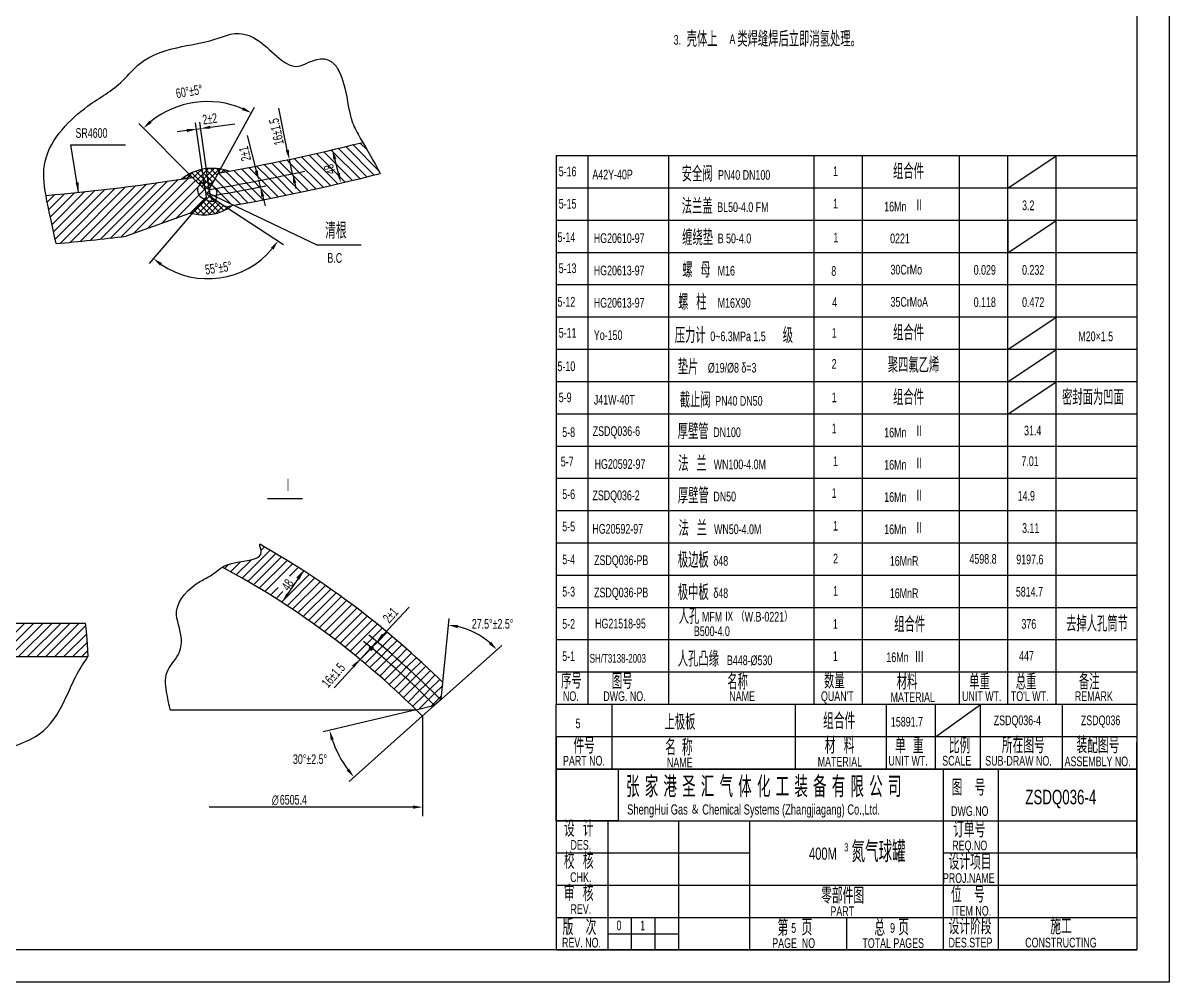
# Model space of a CAD drawing. Header units: millimetres. Extents: x 498745 to 743872, y 17439 to 118325.
# Drawn here: x 667032 to 683017, y 32741 to 46115 of the extents above; entities that cross this region are included whole.
import ezdxf

# ---------------------------------------------------------------- set-up
doc = ezdxf.new("R2010")
doc.units = ezdxf.units.MM
doc.header["$LTSCALE"] = 45
doc.styles.add('HGCAD', font='HGCAD.SHX', dxfattribs={"width": 0.75, "bigfont": 'HGCADHZ.SHX'})
picture_1 = doc.add_image_def('image1.jpg', size_in_pixel=(195, 162))

msp = doc.modelspace()

# ---------------------------------------------------------------- hatches: boundary and pattern name
at = {"ltscale": 2}
h = msp.add_hatch(dxfattribs=at)
h.set_pattern_fill('ANSI31', color=256, scale=28.125, angle=90, style=0)
h.set_pattern_definition([(135, (385129.65, 81635.3), (-63.142426, -63.142426), [])])
edge = h.paths.add_edge_path()
edge.add_spline(control_points=[(672013.34, 44014.53), (671938.35, 44161.23), (671854.23, 44304.71), (671771.57, 44448.55)], knot_values=[20301.74185828, 20301.74185828, 20301.74185828, 20301.74185828, 21395.85505037, 21395.85505037, 21395.85505037, 21395.85505037], degree=3, periodic=0)
edge.add_arc((664969.36, 71532.97), 27925.54, 282.0845, 284.098156, ccw=False)
edge.add_line((670815.68, 44226.26), (670748.14, 44210.81))
edge.add_line((670748.14, 44210.81), (670793.66, 44011.86))
edge.add_arc((664969.36, 71532.97), 28130.66, 281.949212, 282.024781)
edge.add_line((670829.95, 44019.57), (670793.79, 44011.29))
edge.add_line((670793.79, 44011.29), (670793.66, 44011.86))
edge.add_arc((664969.36, 71532.97), 28130.66, 280.967548, 281.949212, ccw=False)
edge.add_line((670321.3, 43916.12), (670343.46, 43827.55))
edge.add_arc((664939.32, 71544.98), 28239.34, 279.770551, 281.032699, ccw=False)
edge.add_spline(control_points=[(669731.62, 43715.24), (669731.2, 43706.56), (669730.75, 43697.86), (669729.95, 43689.46)], knot_values=[862.83530322, 862.83530322, 862.83530322, 862.83530322, 903.52480126, 903.52480126, 903.52480126, 903.52480126], degree=3, periodic=0)
edge.add_line((669730.24, 43689.32), (669976.02, 43572))
edge.add_arc((664969.36, 71532.97), 28405.68, 280.151742, 284.357898)
edge = h.paths.add_edge_path()
edge.add_line((670343.46, 43827.55), (670321.78, 43914.21))
edge.add_arc((664969.36, 71532.97), 28132.63, 279.709203, 280.967763, ccw=False)
edge.add_spline(control_points=[(669713.86, 43803.31), (669722.74, 43794.6), (669737.36, 43777.64), (669733, 43745.99), (669732.06, 43724.46), (669731.62, 43715.24)], knot_values=[697.76434126, 697.76434126, 697.76434126, 697.76434126, 761.83145306, 819.66009281, 862.83530322, 862.83530322, 862.83530322, 862.83530322], degree=3, periodic=0)
edge.add_arc((664939.32, 71544.98), 28239.34, 279.770551, 281.032699)
edge = h.paths.add_edge_path()
edge.add_line((670793.66, 44011.86), (670747.91, 44211.84))
edge.add_arc((664969.36, 71532.97), 27925.54, 279.869802, 281.94233, ccw=False)
edge.add_line((669756.07, 44020.73), (669667.61, 43860.71))
edge.add_spline(control_points=[(669667.61, 43860.71), (669670.31, 43858.46), (669675.93, 43852.56), (669684.24, 43829.21), (669702.2, 43814.74), (669713.86, 43803.31)], knot_values=[568.82701299, 568.82701299, 568.82701299, 568.82701299, 587.79848314, 613.66515112, 697.76434126, 697.76434126, 697.76434126, 697.76434126], degree=3, periodic=0)
edge.add_arc((664969.36, 71532.97), 28132.63, 279.709203, 280.967763)
edge.add_line((670321.78, 43914.21), (670321.3, 43916.12))
edge.add_arc((664969.36, 71532.97), 28130.66, 280.967548, 281.949212)
h.paths.add_polyline_path([(671440.4, 43969.54), (671359.08, 44227), (671165.98, 44166.01), (671247.31, 43908.55)], flags=24)
h = msp.add_hatch(dxfattribs=at)
h.set_pattern_fill('ANSI31', color=256, scale=28.125, style=0)
h.set_pattern_definition([(45, (385129.65, 81635.3), (-63.142426, 63.142426), [])])
edge = h.paths.add_edge_path()
edge.add_line((669405.53, 43475.84), (669586.38, 43686.63))
edge.add_line((669586.38, 43686.63), (669572.21, 43786.61))
edge.add_line((669572.21, 43786.61), (669397.86, 43960.81))
edge.add_arc((664969.36, 71532.97), 27925.54, 274.895973, 279.12464, ccw=False)
edge.add_spline(control_points=[(667352.72, 43709.32), (667385.63, 43522.92), (667440.78, 43306.39), (667493.3, 43038.03)], knot_values=[2943.10581156, 2943.10581156, 2943.10581156, 2943.10581156, 4036.05660079, 4036.05660079, 4036.05660079, 4036.05660079], degree=3, periodic=0)
edge.add_arc((664969.36, 71532.97), 28606.5, 275.061776, 277.028685)
edge.add_line((668469.83, 43141.45), (669405.53, 43475.84))
h = msp.add_hatch(dxfattribs=at)
h.set_pattern_fill('ANSI37', color=256, scale=18, angle=90, style=0)
h.set_pattern_definition([(135, (648012.934, -121383.43), (-40.411153, -40.411153), []), (225, (648012.934, -121383.43), (40.411153, -40.411153), [])])
edge = h.paths.add_edge_path()
edge.add_line((669631.27, 43794.96), (669617.9, 43889.53))
edge.add_spline(control_points=[(669617.9, 43889.53), (669608.84, 43893.94), (669589.47, 43901.14), (669567.82, 43898.72), (669556.76, 43895.91)], knot_values=[356.62447279, 356.62447279, 356.62447279, 356.62447279, 410.26629234, 469.58351875, 469.58351875, 469.58351875, 469.58351875], degree=3, periodic=0)
edge.add_line((669556.76, 43895.91), (669572.21, 43786.61))
edge.add_line((669572.21, 43786.61), (669586.38, 43686.63))
edge.add_line((669586.38, 43686.63), (669562.03, 43658.25))
edge.add_spline(control_points=[(669562.03, 43658.25), (669567.06, 43656.04), (669585.25, 43647.85), (669626.55, 43621.9), (669695.84, 43615.27), (669716.22, 43640.62), (669719.34, 43646.43)], knot_values=[982.36072608, 982.36072608, 982.36072608, 982.36072608, 1011.69329107, 1089.33480042, 1251.40121037, 1290.69750628, 1290.69750628, 1290.69750628, 1290.69750628], degree=3, periodic=0)
edge.add_line((669719.34, 43646.43), (669645.38, 43694.98))
edge.add_line((669645.38, 43694.98), (669631.27, 43794.96))
edge = h.paths.add_edge_path()
edge.add_spline(control_points=[(669556.76, 43895.91), (669552.56, 43894.84), (669538.86, 43890.59), (669517.92, 43880.65), (669504.2, 43867.59), (669498.2, 43860.56)], knot_values=[233.61739967, 233.61739967, 233.61739967, 233.61739967, 256.15534327, 307.91544804, 356.62447279, 356.62447279, 356.62447279, 356.62447279], degree=3, periodic=0)
edge.add_line((669498.2, 43860.56), (669572.21, 43786.61))
edge.add_line((669572.21, 43786.61), (669556.76, 43895.91))
edge = h.paths.add_edge_path(flags=17)
edge.add_spline(control_points=[(669667.61, 43860.71), (669662.09, 43865.31), (669644.59, 43874.36), (669628.1, 43884.57), (669617.9, 43889.53)], knot_values=[469.58351875, 469.58351875, 469.58351875, 469.58351875, 508.47342398, 568.82701299, 568.82701299, 568.82701299, 568.82701299], degree=3, periodic=0)
edge.add_line((669617.9, 43889.53), (669631.27, 43794.96))
edge.add_line((669631.27, 43794.96), (669667.61, 43860.71))
edge = h.paths.add_edge_path()
edge.add_spline(control_points=[(669719.34, 43646.43), (669716.22, 43640.62), (669695.84, 43615.27), (669626.55, 43621.9), (669585.25, 43647.85), (669567.06, 43656.04), (669562.03, 43658.25)], knot_values=[982.36072608, 982.36072608, 982.36072608, 982.36072608, 1021.65702199, 1183.72343195, 1261.36494129, 1290.69750628, 1290.69750628, 1290.69750628, 1290.69750628], degree=3, periodic=0)
edge.add_line((669562.03, 43658.25), (669405.53, 43475.84))
edge.add_line((669405.53, 43475.84), (669390.39, 43458.19))
edge.add_arc((669557.74, 44076.34), 640.4, 254.851257, 301.711516)
edge.add_line((669894.37, 43531.54), (669863.16, 43552.03))
edge.add_line((669863.16, 43552.03), (669719.34, 43646.43))
edge = h.paths.add_edge_path()
edge.add_arc((669671.21, 43406.08), 681.04, 80.188403, 96.793239)
edge.add_line((669590.65, 44082.33), (669617.9, 43889.53))
edge.add_spline(control_points=[(669617.9, 43889.53), (669628.1, 43884.57), (669644.59, 43874.36), (669662.09, 43865.31), (669667.61, 43860.71)], knot_values=[469.58351875, 469.58351875, 469.58351875, 469.58351875, 529.93710776, 568.82701299, 568.82701299, 568.82701299, 568.82701299], degree=3, periodic=0)
edge.add_line((669667.61, 43860.71), (669756.07, 44020.73))
edge.add_line((669756.07, 44020.73), (669787.26, 44077.15))
edge = h.paths.add_edge_path()
edge.add_arc((669671.21, 43406.08), 681.04, 101.814273, 118.015445)
edge.add_line((669351.32, 44007.31), (669397.86, 43960.81))
edge.add_line((669397.86, 43960.81), (669498.2, 43860.56))
edge.add_spline(control_points=[(669498.2, 43860.56), (669504.2, 43867.59), (669517.92, 43880.65), (669538.86, 43890.59), (669552.56, 43894.84), (669556.76, 43895.91)], knot_values=[233.61739967, 233.61739967, 233.61739967, 233.61739967, 282.32642442, 334.0865292, 356.62447279, 356.62447279, 356.62447279, 356.62447279], degree=3, periodic=0)
edge.add_line((669556.76, 43895.91), (669531.77, 44072.69))
h.paths.add_polyline_path([(669351.32, 44007.31, 0.04725961), (669244.11, 43936.55, 0.0013935), (669397.86, 43960.81)])
h.paths.add_polyline_path([(669902.55, 44046.62, 0.04386481), (669787.26, 44077.15), (669756.07, 44020.73, 0.00133165)])
edge = h.paths.add_edge_path()
edge.add_arc((669671.21, 43406.08), 681.04, 96.793239, 101.814273)
edge.add_line((669531.77, 44072.69), (669556.76, 43895.91))
edge.add_spline(control_points=[(669556.76, 43895.91), (669567.82, 43898.72), (669589.47, 43901.14), (669608.84, 43893.94), (669617.9, 43889.53)], knot_values=[356.62447279, 356.62447279, 356.62447279, 356.62447279, 415.9416992, 469.58351875, 469.58351875, 469.58351875, 469.58351875], degree=3, periodic=0)
edge.add_line((669617.9, 43889.53), (669590.65, 44082.33))
h = msp.add_hatch(dxfattribs=at)
h.set_pattern_fill('ANSI31', color=256, scale=28.125, style=0)
h.set_pattern_definition([(45, (381374.1, 82043.1), (-63.142426, 63.142426), [])])
edge = h.paths.add_edge_path()
edge.add_spline(control_points=[(667938.63, 37278.73), (667924.35, 37534.54), (667911.51, 37659.84), (667899.58, 37746.49)], knot_values=[19279.98751396, 19279.98751396, 19279.98751396, 19279.98751396, 19876.12159013, 19876.12159013, 19876.12159013, 19876.12159013], degree=3, periodic=0)
edge.add_line((667899.58, 37746.49), (666130.14, 37746.49))
edge.add_line((666130.14, 37746.49), (665857.87, 37387.64))
edge.add_line((665857.87, 37387.64), (665857.87, 37278.73))
edge.add_line((665857.87, 37278.73), (667938.63, 37278.73))
h = msp.add_hatch(dxfattribs=at)
h.set_pattern_fill('ANSI36', color=256, scale=0.5625, style=0)
h.set_pattern_definition([(315, (-132458.1326, 120473.497), (0.9471363878, -3.472833422), [4.46484375, -0.89296875, 0, -0.89296875])])
h.paths.add_polyline_path([(671911.51, 37385.02, -0.60909158), (671867.82, 37384.92), (671886.68, 37405.51, -0.00066973)])
h.paths.add_polyline_path([(671887.94, 37404.48, 0.00036358), (671874.44, 37415.58, -0.29206183), (671900.78, 37418.17)])
h.paths.add_polyline_path([(671867.82, 37384.92, -0.12029485), (671865.05, 37396.25, -0.23005721), (671874.44, 37415.58, -0.00032986), (671886.68, 37405.51)])
h.paths.add_polyline_path([(671914.22, 37396.25, -0.11916013), (671911.51, 37385.02, 0.00063602), (671887.94, 37404.48), (671900.78, 37418.17, -0.28227514)])

# ---------------------------------------------------------------- linework, layer by layer
at = {"color": 7, "ltscale": 2}
for p, q in [((683017.26, 59470.6), (683017.25, 32740.6)), ((683017.26, 59470.6), (683017.25, 32740.6)), ((683017.25, 32740.6), (645217.26, 32740.6))]:
    msp.add_line(p, q, dxfattribs=at)
at = {"color": 4, "ltscale": 2}
for p, q in [((682567.26, 59020.6), (682567.25, 33190.6)), ((669397.86, 43960.81), (669572.21, 43786.61)), ((669756.07, 44020.73), (669631.27, 43794.96)), ((669586.38, 43686.63), (669405.53, 43475.84)), ((669572.21, 43786.61), (669586.38, 43686.63)), ((669631.27, 43794.96), (669645.38, 43694.98)), ((669645.38, 43694.98), (669863.16, 43552.03)), ((669405.53, 43475.84), (668469.83, 43141.45)), ((670440.92, 39484.08), (670930.04, 39484.08)), ((666130.14, 37746.49), (667899.58, 37746.49)), ((665857.87, 37278.73), (667938.63, 37278.73)), ((672863.53, 36681.12), (672887.01, 36919.7)), ((672863.53, 36681.12), (672772.42, 36599.87)), ((669086.71, 36537.93), (672514.37, 36537.93)), ((672514.37, 36537.93), (672772.42, 36599.87)), ((682567.25, 33190.6), (646342.26, 33190.6))]:
    msp.add_line(p, q, dxfattribs=at)
at = {"ltscale": 2}
for p, q in [((669756.07, 44020.73), (670263.36, 44938.46)), ((670718.04, 44342.41), (670602.61, 44925.2)), ((669397.86, 43960.81), (668647.92, 44710.08)), ((669318.84, 44614.42), (669185.17, 44595.52)), ((669572.21, 43786.61), (669439.92, 44722.43)), ((669452.51, 44633.32), (669511.57, 44641.67)), ((669631.27, 43794.96), (669498.98, 44730.78)), ((669645.25, 44660.56), (669987.33, 44708.92)), ((670287.33, 44051.87), (670164.44, 44542.98)), ((667699.88, 44413.49), (668462.07, 44413.49)), ((667805.08, 43751.32), (667699.88, 44413.49)), ((670747.83, 44210.74), (670835.88, 44230.88)), ((670793.79, 44011.29), (670748.14, 44210.81)), ((671431.16, 44019.33), (671381.59, 44214.31)), ((680767.25, 43810.6), (681442.25, 44260.6)), ((670343.65, 43826.78), (670320.1, 43920.91)), ((670823.89, 43879.69), (670840.36, 43807.73)), ((669602.37, 43750.36), (671128.65, 43021.81)), ((670376.42, 43695.81), (670409.19, 43564.85)), ((669863.16, 43552.03), (670664.67, 43025.94)), ((669405.53, 43475.84), (668792.49, 42761.27)), ((680767.25, 43360.6), (680767.25, 42910.6)), ((680767.25, 42910.6), (681442.25, 43360.6)), ((671128.65, 43021.81), (671747.66, 43021.81)), ((680767.25, 41560.6), (681442.25, 42010.6)), ((680767.25, 41110.6), (681442.25, 41560.6)), ((680767.25, 40660.6), (681442.25, 41110.6)), ((670479.03, 38762.68), (670088.54, 38372.19)), ((670558.41, 38715.78), (670168.71, 38326.07)), ((670399.14, 38809.08), (670353.76, 38763.7)), ((669903.65, 38566.15), (669844.82, 38507.32)), ((670065.03, 38601.25), (669926.6, 38462.82)), ((670219.99, 38629.93), (670007.83, 38417.77)), ((670637.29, 38668.37), (670248.35, 38279.43)), ((670715.67, 38620.47), (670327.46, 38232.26)), ((670793.56, 38572.07), (670406.05, 38184.56)), ((671024.25, 38423.91), (670638.71, 38038.37)), ((671100.18, 38373.55), (670715.24, 37988.61)), ((670722.88, 38144.29), (670948.65, 38473.27)), ((670870.95, 38523.17), (670748.46, 38400.68)), ((670947.85, 38473.79), (670851.13, 38377.07)), ((671024.25, 38423.91), (670927.4, 38327.05)), ((671100.18, 38373.55), (671002.29, 38275.66)), ((670589.37, 38241.6), (670484.12, 38136.35)), ((671175.61, 38322.7), (670791.25, 37938.34)), ((671250.57, 38271.37), (670866.76, 37887.56)), ((671325.04, 38219.56), (670941.77, 37836.28)), ((671175.61, 38322.7), (671008.17, 38155.26)), ((670658.99, 38184.94), (670561.67, 38087.62)), ((671399.04, 38167.27), (671016.27, 37784.5)), ((671472.55, 38114.5), (671090.27, 37732.22)), ((671545.6, 38061.26), (671163.77, 37679.43)), ((671618.16, 38007.54), (671236.77, 37626.15)), ((671690.26, 37953.35), (671309.28, 37572.38)), ((671761.89, 37898.69), (671381.3, 37518.11)), ((672055.72, 37583.3), (672417.51, 37968.9)), ((671833.04, 37843.56), (671452.83, 37463.35)), ((671903.73, 37787.97), (671523.86, 37408.1)), ((671973.95, 37731.9), (671594.41, 37352.36)), ((672887.01, 36919.7), (672974.49, 37808.54)), ((672043.71, 37675.38), (671906.9, 37538.57)), ((672113, 37618.38), (671976.29, 37481.67)), ((671906.51, 37538.18), (671664.47, 37296.13)), ((671885.57, 37401.96), (671963.35, 37484.85)), ((671906.9, 37538.57), (671906.51, 37538.18)), ((671976.29, 37481.67), (671907.63, 37413.01)), ((672045.21, 37424.31), (671963.03, 37342.13)), ((672181.83, 37560.92), (672045.21, 37424.31)), ((672250.19, 37503), (672113.66, 37366.47)), ((672318.09, 37444.62), (672181.64, 37308.17)), ((672863.53, 36681.12), (673709.08, 37435.08)), ((671886.68, 37405.51), (671372.22, 36844.19)), ((671872.88, 37378.26), (671739.11, 37244.49)), ((671963.03, 37342.13), (671803.12, 37182.22)), ((672031.53, 37284.34), (671871.73, 37124.54)), ((672113.66, 37366.47), (672031.53, 37284.34)), ((672181.64, 37308.17), (672099.55, 37226.08)), ((672249.15, 37249.39), (672167.11, 37167.35)), ((672385.53, 37385.78), (672249.15, 37249.39)), ((672452.52, 37326.48), (672316.19, 37190.15)), ((672519.04, 37266.71), (672382.76, 37130.44)), ((671739.11, 37244.49), (671734.04, 37239.42)), ((672099.55, 37226.08), (671939.85, 37066.38)), ((672167.11, 37167.35), (672007.48, 37007.73)), ((672234.19, 37108.15), (672074.64, 36948.6)), ((672316.19, 37190.15), (672234.19, 37108.15)), ((672382.76, 37130.44), (672300.8, 37048.47)), ((672585.1, 37206.49), (672448.87, 37070.26)), ((672650.7, 37145.81), (672514.52, 37009.62)), ((672300.8, 37048.47), (672141.32, 36888.99)), ((672366.93, 36988.32), (672207.51, 36828.9)), ((672432.6, 36927.71), (672273.23, 36768.33)), ((672448.87, 37070.26), (672366.93, 36988.32)), ((672514.52, 37009.62), (672432.6, 36927.71)), ((672579.69, 36948.51), (672497.8, 36866.62)), ((672715.85, 37084.67), (672579.69, 36948.51)), ((672780.54, 37023.07), (672644.4, 36886.94)), ((672844.77, 36961.02), (672708.65, 36824.9)), ((672497.8, 36866.62), (672338.46, 36707.28)), ((672562.52, 36805.06), (672403.22, 36645.75)), ((672644.4, 36886.94), (672562.52, 36805.06)), ((672708.65, 36824.9), (672626.78, 36743.03)), ((672882.35, 36872.32), (672772.43, 36762.4)), ((672626.78, 36743.03), (672467.5, 36583.75)), ((672690.57, 36680.53), (672558.57, 36548.54)), ((672772.43, 36762.4), (672690.57, 36680.53)), ((672753.89, 36617.57), (672724.75, 36588.43)), ((672835.75, 36699.43), (672753.89, 36617.57)), ((672868.57, 36732.25), (672835.75, 36699.43)), ((672514.37, 36537.93), (671221.37, 36227.54)), ((672211.38, 36099.6), (672771.69, 36599.7)), ((672603.58, 36449.32), (672603.58, 35053.44)), ((672211.38, 36099.6), (671581.88, 35538.28)), ((672471.63, 35179.98), (669631.36, 35179.98)), ((672606.63, 35245.41), (672606.63, 35089.98))]:
    msp.add_line(p, q, dxfattribs=at)
at = {"color": 4, "linetype": 'Continuous'}
for p, q in [((674467.25, 44260.6), (674467.25, 36610.6)), ((682567.25, 44260.6), (674467.25, 44260.6)), ((682567.25, 44260.6), (674467.25, 44260.6)), ((682567.25, 44260.6), (674467.25, 44260.6)), ((682567.25, 44260.6), (674467.25, 44260.6)), ((682567.25, 44260.6), (674467.25, 44260.6)), ((682567.25, 44260.6), (674467.25, 44260.6)), ((674917.25, 36610.6), (674917.25, 44260.6)), ((676042.25, 36610.6), (676042.25, 44260.6)), ((678067.25, 36610.6), (678067.25, 44260.6)), ((678742.25, 36610.6), (678742.25, 44260.6)), ((680092.25, 36610.6), (680092.25, 44260.6)), ((680767.25, 36610.6), (680767.25, 44260.6)), ((681442.25, 36610.6), (681442.25, 44260.6)), ((682564.02, 36610.6), (674464.02, 36610.6)), ((682564.02, 36610.6), (674464.02, 36610.6)), ((682564.02, 36610.6), (674467.25, 36610.6)), ((682567.25, 36610.6), (674467.25, 36610.6)), ((682567.25, 36610.6), (674467.25, 36610.6)), ((682567.25, 36610.6), (674467.25, 36610.6)), ((682567.25, 36610.6), (674467.25, 36610.6)), ((682567.25, 36610.6), (674467.25, 36610.6)), ((674467.25, 35710.6), (674467.25, 36610.6)), ((682570.49, 36610.6), (674470.49, 36610.6)), ((682570.49, 36610.6), (674470.49, 36610.6)), ((682570.49, 36610.6), (674470.49, 36610.6)), ((682570.49, 36610.6), (674470.49, 36610.6)), ((682570.49, 36610.6), (674473.73, 36610.6)), ((675250.71, 35710.6), (675250.71, 36610.6)), ((677807.21, 35710.6), (677807.21, 36610.6)), ((679077.33, 35710.6), (679077.33, 36610.6)), ((679077.33, 35710.6), (679077.33, 36610.6)), ((679759.83, 35710.6), (679759.83, 36610.6)), ((680388.46, 35710.6), (680388.46, 36610.6)), ((681532.92, 35710.6), (681532.92, 36610.6)), ((674467.25, 36160.6), (674467.25, 35710.6)), ((682567.25, 34465.78), (682567.25, 36085.78)), ((674467.25, 35710.6), (674467.25, 33190.6)), ((682567.25, 35710.6), (674467.25, 35710.6)), ((674467.25, 35710.6), (682567.25, 35710.6)), ((682567.25, 35710.6), (674467.25, 35710.6)), ((682567.25, 35710.6), (674467.25, 35710.6)), ((682567.25, 35710.6), (674467.25, 35710.6)), ((682567.25, 35710.6), (674467.25, 35710.6)), ((682567.25, 35710.6), (674467.25, 35710.6)), ((682567.25, 35710.6), (674467.25, 35710.6)), ((682567.25, 35710.6), (674467.25, 35710.6)), ((682567.25, 35710.6), (674467.25, 35710.6)), ((682567.25, 35710.6), (674467.25, 35710.6)), ((682567.25, 35710.6), (674467.25, 35710.6)), ((682567.25, 35710.6), (674467.25, 35710.6)), ((682567.25, 35710.6), (674467.25, 35710.6)), ((682567.25, 35710.6), (674467.25, 35710.6)), ((682567.25, 35710.6), (674467.25, 35710.6)), ((682567.25, 35710.6), (674467.25, 35710.6)), ((682567.25, 35710.6), (674467.25, 35710.6)), ((682567.25, 35710.6), (674467.25, 35710.6)), ((682567.25, 35710.6), (674467.25, 35710.6)), ((682567.25, 35710.6), (674467.25, 35710.6)), ((682567.25, 35710.6), (674467.25, 35710.6)), ((682567.25, 35710.6), (674467.25, 35710.6)), ((682567.25, 35710.6), (674467.25, 35710.6)), ((682567.25, 35710.6), (674467.25, 35710.6)), ((682567.25, 35710.6), (674467.25, 35710.6)), ((682567.25, 35710.6), (674467.25, 35710.6)), ((682567.25, 35710.6), (674467.25, 35710.6)), ((682570.49, 35710.6), (674467.26, 35710.6)), ((682570.49, 35710.6), (674467.26, 35710.6)), ((682567.25, 35710.6), (674467.26, 35710.6)), ((682570.49, 35710.6), (674467.26, 35710.6)), ((682570.49, 35710.6), (674467.26, 35710.6)), ((682567.25, 35710.6), (674470.49, 35710.6)), ((682567.25, 35710.6), (674470.49, 35710.6)), ((682567.25, 35710.6), (674470.49, 35710.6)), ((682567.25, 35710.6), (674470.49, 35710.6)), ((682567.25, 35710.6), (674470.49, 35710.6)), ((682567.25, 35710.6), (674470.49, 35710.6)), ((682567.25, 35710.6), (674470.49, 35710.6)), ((682567.25, 35710.6), (674470.49, 35710.6)), ((682567.25, 35710.6), (674470.49, 35710.6)), ((682567.25, 35710.6), (674470.49, 35710.6)), ((682567.25, 35710.6), (674470.49, 35710.6)), ((682567.25, 35710.6), (674470.49, 35710.6)), ((682567.25, 35710.6), (674470.49, 35710.6)), ((679867.25, 35710.6), (679867.25, 33190.6)), ((680632.25, 35710.6), (680632.25, 33190.6)), ((682567.25, 35710.6), (682567.25, 33190.6)), ((674467.25, 34990.6), (682567.25, 34990.6)), ((675187.25, 34990.6), (675187.25, 33190.6)), ((676177.25, 34990.6), (676177.25, 33190.6)), ((677167.25, 34990.6), (677167.25, 33190.6)), ((674467.25, 34540.6), (677167.25, 34540.6)), ((679867.25, 34540.6), (682567.25, 34540.6)), ((674467.25, 34090.6), (679867.25, 34090.6)), ((679867.25, 34090.6), (682567.25, 34090.6)), ((674467.25, 33640.6), (679867.25, 33640.6)), ((675517.25, 33640.6), (675517.25, 33190.6)), ((675847.25, 33640.6), (675847.25, 33190.6)), ((678517.25, 33640.6), (678517.25, 33190.6)), ((679867.25, 33640.6), (682567.25, 33640.6)), ((675187.25, 33415.51), (676177.25, 33415.51)), ((674467.25, 33190.6), (679867.25, 33190.6)), ((679867.25, 33190.6), (682567.25, 33190.6))]:
    msp.add_line(p, q, dxfattribs=at)
at = {"color": 7, "linetype": 'Continuous'}
for p, q in [((682567.25, 43810.6), (674467.25, 43810.6)), ((682567.25, 43810.6), (674467.25, 43810.6)), ((682567.25, 43810.6), (674467.25, 43810.6)), ((682567.25, 43810.6), (674467.25, 43810.6)), ((682567.25, 43810.6), (674467.25, 43810.6)), ((682567.25, 43810.6), (674467.25, 43810.6)), ((682567.25, 43360.6), (674467.25, 43360.6)), ((682567.25, 43360.6), (674467.25, 43360.6)), ((682567.25, 43360.6), (674467.25, 43360.6)), ((682567.25, 43360.6), (674467.25, 43360.6)), ((682567.25, 43360.6), (674467.25, 43360.6)), ((682567.25, 43360.6), (674467.25, 43360.6)), ((682567.25, 42910.6), (674467.25, 42910.6)), ((682567.25, 42910.6), (674467.25, 42910.6)), ((682567.25, 42910.6), (674467.25, 42910.6)), ((682567.25, 42910.6), (674467.25, 42910.6)), ((682567.25, 42910.6), (674467.25, 42910.6)), ((682567.25, 42910.6), (674467.25, 42910.6)), ((682567.25, 42460.6), (674467.25, 42460.6)), ((682567.25, 42460.6), (674467.25, 42460.6)), ((682567.25, 42460.6), (674467.25, 42460.6)), ((682567.25, 42460.6), (674467.25, 42460.6)), ((682567.25, 42460.6), (674467.25, 42460.6)), ((682567.25, 42460.6), (674467.25, 42460.6)), ((682567.25, 36160.6), (674467.25, 36160.6))]:
    msp.add_line(p, q, dxfattribs=at)
at = {"linetype": 'Continuous'}
for p, q in [((682567.25, 42010.6), (674467.25, 42010.6)), ((682567.25, 41560.6), (674467.25, 41560.6)), ((682567.25, 41560.6), (674467.25, 41560.6)), ((682567.25, 41560.6), (674467.25, 41560.6)), ((682567.25, 41560.6), (674467.25, 41560.6)), ((682567.25, 41560.6), (674467.25, 41560.6)), ((682567.25, 41560.6), (674467.25, 41560.6)), ((682567.25, 41110.6), (674467.25, 41110.6)), ((682567.25, 40660.6), (674467.25, 40660.6)), ((682567.25, 40660.6), (674467.25, 40660.6)), ((682567.25, 40660.6), (674467.25, 40660.6)), ((682567.25, 40660.6), (674467.25, 40660.6)), ((682567.25, 40660.6), (674467.25, 40660.6)), ((682567.25, 40660.6), (674467.25, 40660.6)), ((682567.25, 40660.6), (674467.25, 40660.6)), ((682567.25, 40660.6), (674467.25, 40660.6)), ((682567.25, 40660.6), (674467.25, 40660.6)), ((682567.25, 40660.6), (674467.25, 40660.6)), ((682567.25, 40660.6), (674467.25, 40660.6)), ((682567.25, 40660.6), (674467.25, 40660.6)), ((682567.25, 40210.6), (674467.25, 40210.6)), ((682567.25, 40210.6), (674467.25, 40210.6)), ((682567.25, 40210.6), (674467.25, 40210.6)), ((682567.25, 40210.6), (674467.25, 40210.6)), ((682567.25, 40210.6), (674467.25, 40210.6)), ((682567.25, 40210.6), (674467.25, 40210.6)), ((682567.25, 39760.6), (674467.25, 39760.6)), ((682567.25, 39760.6), (674467.25, 39760.6)), ((682567.25, 39760.6), (674467.25, 39760.6)), ((682567.25, 39760.6), (674467.25, 39760.6)), ((682567.25, 39760.6), (674467.25, 39760.6)), ((682567.25, 39760.6), (674467.25, 39760.6)), ((682567.25, 39310.6), (674467.25, 39310.6)), ((682567.25, 39310.6), (674467.25, 39310.6)), ((682567.25, 39310.6), (674467.25, 39310.6)), ((682567.25, 39310.6), (674467.25, 39310.6)), ((682567.25, 39310.6), (674467.25, 39310.6)), ((682567.25, 39310.6), (674467.25, 39310.6)), ((682567.25, 38860.6), (674467.25, 38860.6)), ((682567.25, 38860.6), (674467.25, 38860.6)), ((682567.25, 38860.6), (674467.25, 38860.6)), ((682567.25, 38860.6), (674467.25, 38860.6)), ((682567.25, 38860.6), (674467.25, 38860.6)), ((682567.25, 38860.6), (674467.25, 38860.6)), ((682567.25, 38410.6), (674467.25, 38410.6)), ((682567.25, 38410.6), (674467.25, 38410.6)), ((682567.25, 38410.6), (674467.25, 38410.6)), ((682567.25, 38410.6), (674467.25, 38410.6)), ((682567.25, 38410.6), (674467.25, 38410.6)), ((682567.25, 38410.6), (674467.25, 38410.6)), ((682567.25, 37960.6), (674467.25, 37960.6)), ((682567.25, 37960.6), (674467.25, 37960.6)), ((682567.25, 37960.6), (674467.25, 37960.6)), ((682567.25, 37510.6), (674467.25, 37510.6)), ((682567.25, 37510.6), (674467.25, 37510.6)), ((682567.25, 37510.6), (674467.25, 37510.6)), ((682567.25, 37060.6), (674467.25, 37060.6))]:
    msp.add_line(p, q, dxfattribs=at)
at = {"color": 4}
msp.add_line((682567.25, 36610.6), (674467.25, 36610.6), dxfattribs=at)
msp.add_line((679759.83, 36160.6), (680388.46, 36610.6))
at = {"ltscale": 2}
msp.add_circle((671889.64, 37396.25), 24.59, dxfattribs=at)
for centre, radius, start, end in [((669607.29, 43751.57), 1266.15, 67.179383, 128.913835), ((664969.36, 71532.97), 28130.66, 279.540321, 282.301109), ((664939.32, 71544.98), 28239.34, 279.591468, 281.192493), ((669612.21, 43716.75), 1168.92, 235.994079, 320.099139), ((664250.26, 28129.74), 12130.55, 44.795096, 51.170761), ((672863.53, 36681.12), 1042.87, 49.145099, 76.957143), ((664250.26, 28129.74), 12014.78, 44.826427, 51.180727), ((664250.26, 28129.74), 11789.54, 44.884046, 45.472391), ((672772.42, 36599.87), 1505.11, 198.639323, 216.582137)]:
    msp.add_arc(centre, radius, start, end, dxfattribs=at)
at = {"color": 4, "ltscale": 2}
for centre, radius, start, end in [((664969.36, 71532.97), 27925.54, 279.869802, 284.098156), ((664969.36, 71532.97), 27925.54, 274.895973, 279.12464), ((669671.21, 43406.08), 681.04, 70.141769, 128.838497), ((664969.36, 71532.97), 28405.68, 279.920557, 284.357898), ((669557.74, 44076.34), 640.4, 253.084354, 307.241554), ((664969.36, 71532.97), 28606.5, 275.061776, 277.028685), ((664250.26, 28129.74), 12323.03, 45.503696, 60.417591), ((664250.26, 28129.74), 11789.54, 45.478696, 61.855151)]:
    msp.add_arc(centre, radius, start, end, dxfattribs=at)
at = {"ltscale": 2}
for points, knots in [([(667493.3, 43038.03), (667389.74, 43567.18), (667152.05, 44251.68), (667928.8, 45002.74), (668330.31, 45181.49), (668832.47, 45784.73), (669614.1, 45789.06), (670020.92, 46029.19), (670357.34, 45856.57), (670762.75, 45451.52), (671034.59, 45575.19), (671346.72, 45697.71), (671553.4, 45181.31), (671577.18, 44793.72), (671789.12, 44414.15), (671927.92, 44181.65), (672013.34, 44014.53)], [2943.10581156, 2943.10581156, 2943.10581156, 2943.10581156, 5098.19771315, 7445.56861132, 9308.37434818, 10150.13206246, 12899.44892026, 14348.27886948, 14724.8595485, 15154.14776702, 16012.42631176, 17613.90331107, 18520.22223346, 19617.29233139, 20149.52241211, 21395.85505037, 21395.85505037, 21395.85505037, 21395.85505037]), ([(669086.71, 36537.93), (669068.97, 36606.37), (669033.41, 36778.04), (668990.6, 37071.86), (669213.51, 37274.24), (669272.24, 37583.29), (669073.06, 37964.49), (669400.62, 38286.8), (669690.25, 38420.44), (669897.74, 38641.48), (670443.15, 38593.99), (670334.5, 38813.48), (670333.82, 38844.99), (670333.83, 38846.42)], [1311.50007517, 1311.50007517, 1311.50007517, 1311.50007517, 1692.22600471, 2246.40022909, 2762.64478299, 3166.33737673, 3849.68007715, 4808.23589458, 5127.58772688, 5556.02024302, 6497.64333747, 6660.86042864, 6668.65025882, 6668.65025882, 6668.65025882, 6668.65025882])]:
    msp.add_open_spline(points, degree=3, knots=knots, dxfattribs=at)
for points in [[(669479.23, 43735.96), (669472.72, 43814.03), (669492.25, 43853.07), (669518.3, 43879.09), (669544.35, 43892.1), (669589.93, 43898.61), (669648.53, 43872.58), (669674.58, 43853.07), (669681.09, 43840.06), (669733.18, 43775), (669733.18, 43742.47), (669707.14, 43631.87), (669615.97, 43631.87), (669576.9, 43651.39), (669505.28, 43690.42), (669485.74, 43722.95), (669485.74, 43742.47)], [(663566.27, 37278.73), (663633.26, 36775.95), (663899.4, 36407.79), (664001.76, 36285.06), (664472.61, 36039.62), (664861.59, 35855.54), (665741.89, 35548.73), (666622.19, 35916.9), (667318.24, 36244.16), (667645.8, 36735.05), (667768.63, 37000.95), (667938.63, 37278.73)]]:
    msp.add_spline(points, degree=3, dxfattribs=at)
msp.add_open_spline([(667899.58, 37746.49), (667911.51, 37659.84), (667924.35, 37534.54), (667938.63, 37278.73)], degree=3, dxfattribs=at)
for points in [[(670108.18, 44938.85), (670088.54, 44898.36), (670219.82, 44859.69)], [(668827, 44720.02), (668796.91, 44753.48), (668711.58, 44646.47)], [(669315.69, 44636.7), (669321.99, 44592.14), (669452.51, 44633.32)], [(669642.1, 44682.84), (669648.4, 44638.28), (669511.57, 44641.67)], [(670739.97, 44347.43), (670696.1, 44337.39), (670748.14, 44210.81)], [(671403.4, 44219.85), (671359.79, 44208.77), (671348.33, 44345.15)], [(670309.16, 44057.33), (670265.5, 44046.41), (670320.1, 43920.91)], [(670845.83, 43884.71), (670801.96, 43874.67), (670793.79, 44011.29)], [(671452.96, 44024.87), (671409.35, 44013.79), (671464.42, 43888.49)], [(667810.32, 43891.32), (667765.72, 43885.31), (667806.04, 43754.52)], [(670398.25, 43701.28), (670354.6, 43690.35), (670343.65, 43826.78)], [(670490.89, 42980.34), (670527.02, 42953.52), (670589.43, 43075.32)], [(668944.82, 42729.84), (668972.1, 42765.63), (668851.09, 42829.57)], [(670886.6, 38348.87), (670849.49, 38374.33), (670944.43, 38472.91)], [(670741.43, 38131.55), (670704.33, 38157.02), (670646.49, 38032.97)], [(672072.13, 37567.91), (672039.31, 37598.7), (671963.35, 37484.85)], [(673102.54, 37719.29), (673095.24, 37674.88), (672965.68, 37718.98)], [(673529.94, 37453.88), (673561.51, 37485.94), (673641.9, 37375.18)], [(671654.82, 37124.73), (671622.01, 37155.52), (671730.79, 37238.58)], [(671367.88, 36125.05), (671324.63, 36112.6), (671308.89, 36248.55)], [(671546.36, 35688.66), (671581.26, 35717.07), (671649.05, 35598.18)], [(672471.63, 35157.48), (672471.63, 35202.48), (672606.63, 35179.98)]]:
    msp.add_solid(points, dxfattribs=at)

# ---------------------------------------------------------------- texts
at = {"color": 7, "linetype": 'Continuous', "style": 'HGCAD'}
for s, height, width, p in [('3.', 135, 0.7, (676107.36, 45810.42)), ('壳体上     类焊缝焊后立即消氢处理。', 216, 0.7, (676289.29, 45782.53)), ('安全阀', 216, 0.7, (676220.5, 43901.06)), ('组合件', 216, 0.7, (679168.07, 43936.37)), ('5-16', 135, 0.7, (674504.74, 43975.93)), ('A42Y-40P', 135, 0.7, (674973.89, 43933.86)), ('PN40 DN100', 135, 0.7, (676726.57, 43926.9)), ('1', 135, 0.7, (678331.77, 43978.22)), ('5-15', 135, 0.7, (674504.74, 43525.93)), ('法兰盖', 216, 0.7, (676220.5, 43451.06)), ('1', 135, 0.7, (678331.77, 43528.22)), ('Ⅱ', 172.8, 0.7, (679466.59, 43486.37)), ('BL50-4.0 FM', 135, 0.7, (676715.83, 43478.87)), ('16Mn', 135, 0.7, (679044.28, 43486.17)), ('3.2', 135, 0.7, (680967.08, 43503.45)), ('5-14', 135, 0.7, (674487.7, 43059.06)), ('HG20610-97', 135, 0.7, (674993.69, 43045.57)), ('缠绕垫', 216, 0.7, (676226.48, 43014.31)), ('B 50-4.0  ', 135, 0.7, (676721.81, 43042.12)), ('1', 135, 0.7, (678336.07, 43055.88)), ('0221', 135, 0.7, (679126.56, 43042.69)), ('B.C', 135, 0.7, (671278.12, 42770.36)), ('5-13', 135, 0.7, (674504.74, 42625.93)), ('HG20613-97', 135, 0.7, (674993.69, 42595.57)), ('螺  母', 216, 0.7, (676226.48, 42564.31)), ('M16', 135, 0.7, (676721.81, 42592.12)), ('8', 135, 0.7, (678306.06, 42588.47)), ('30CrMo', 135, 0.7, (679132.35, 42607.22)), ('0.029', 135, 0.7, (680292.08, 42603.45)), ('0.232', 135, 0.7, (680967.08, 42603.45)), ('5-12', 135, 0.7, (674487.7, 42159.06)), ('HG20613-97', 135, 0.7, (674993.69, 42145.57)), ('螺  柱', 216, 0.7, (676169.33, 42114.31)), ('M16X90', 135, 0.7, (676721.81, 42142.12)), ('4', 135, 0.7, (678319.05, 42151.72)), ('35CrMoA', 135, 0.7, (679132.35, 42157.22)), ('0.118', 135, 0.7, (680292.08, 42153.45)), ('0.472', 135, 0.7, (680967.08, 42153.45)), ('压力计', 216, 0.7, (676123.17, 41649.1)), ('级', 216, 0.7, (677628.75, 41649.1)), ('组合件', 216, 0.7, (679168.07, 41686.37)), ('5-11', 135, 0.7, (674504.74, 41725.93)), ('Yo-150', 135, 0.7, (674994.67, 41693.6)), ('0~6.3MPa 1.5', 135, 0.7, (676618.5, 41676.9)), ('1', 135, 0.7, (678312.22, 41726.25)), ('M20×1.5', 135, 0.7, (681751.87, 41676.9)), ('垫片', 216, 0.7, (676164.49, 41211.16)), ('2', 135, 0.7, (678311.24, 41292.27)), ('聚四氟乙烯', 216, 0.7, (679094, 41236.37)), ('5-10', 135, 0.7, (674487.7, 41259.06)), ('%%c19/%%c8 δ=3', 135, 0.7, (676585.02, 41238.96)), ('5-9', 135, 0.7, (674505.38, 40825.93)), ('J41W-40T', 135, 0.7, (674994.67, 40793.6)), ('截止阀', 216, 0.7, (676192.4, 40749.1)), ('1', 135, 0.7, (678312.23, 40826.25)), ('组合件', 216, 0.7, (679168.08, 40786.37)), ('密封面为凹面', 216, 0.7, (681524.53, 40786.37)), ('PN40 DN50', 135, 0.7, (676687.73, 40776.9)), ('5-8', 135, 0.7, (674554.02, 40340.31)), ('ZSDQ036-6', 135, 0.7, (674978.92, 40355.66)), ('厚壁管', 216, 0.7, (676164.49, 40311.16)), ('DN100', 135, 0.7, (676659.82, 40338.96)), ('1', 135, 0.7, (678311.24, 40392.27)), ('16Mn', 135, 0.7, (679044.28, 40336.17)), ('Ⅱ', 172.8, 0.7, (679466.59, 40336.37)), ('31.4', 135, 0.7, (680994.84, 40363.54)), ('5-7', 135, 0.7, (674533.49, 39930.85)), ('HG20592-97', 135, 0.7, (675005.16, 39896.43)), ('法  兰', 216, 0.7, (676170.72, 39863.64)), ('WN100-4.0M', 135, 0.7, (676666.05, 39891.45)), ('1', 135, 0.7, (678331.77, 39936.64)), ('16Mn', 135, 0.7, (679044.28, 39886.17)), ('Ⅱ', 172.8, 0.7, (679466.59, 39886.37)), ('7.01', 135, 0.7, (680958.05, 39936.16)), ('厚壁管', 216, 0.7, (676166.29, 39415.12)), ('5-6', 135, 0.7, (674554.02, 39475.22)), ('ZSDQ036-2', 135, 0.7, (674974.7, 39459.63)), ('DN50', 135, 0.7, (676661.62, 39442.93)), ('1', 135, 0.7, (678311.24, 39492.27)), ('16Mn', 135, 0.7, (679044.28, 39436.17)), ('Ⅱ', 172.8, 0.7, (679466.59, 39436.37)), ('14.9', 135, 0.7, (680905.72, 39453.45)), ('法  兰', 216, 0.7, (676175.54, 38959.49)), ('1', 135, 0.7, (678331.77, 39036.64)), ('5-5', 135, 0.7, (674554.02, 39025.22)), ('HG20592-97', 135, 0.7, (674973.89, 38992.28)), ('WN50-4.0M ', 135, 0.7, (676670.87, 38987.3)), ('16Mn', 135, 0.7, (679044.28, 38986.17)), ('Ⅱ', 172.8, 0.7, (679466.59, 38986.37)), ('3.11', 135, 0.7, (680967.08, 39003.45)), ('5-4', 135, 0.7, (674554.02, 38566.8)), ('ZSDQ036-PB', 135, 0.7, (674998.13, 38555.02)), ('极边板', 216, 0.7, (676166.07, 38518.08)), ('δ48', 135, 0.7, (676661.4, 38545.89)), ('2', 135, 0.7, (678331.77, 38578.22)), ('4598.8', 135, 0.7, (680232.74, 38573.56)), ('9197.6', 135, 0.7, (680886.15, 38566.36)), ('16MnR', 135, 0.7, (679122.75, 38544.65)), ('5-3', 135, 0.7, (674554.02, 38116.8)), ('ZSDQ036-PB', 135, 0.7, (674998.13, 38105.02)), ('极中板', 216, 0.7, (676166.07, 38068.08)), ('δ48', 135, 0.7, (676661.4, 38095.89)), ('1', 135, 0.7, (678331.77, 38128.22)), ('16MnR', 135, 0.7, (679122.75, 38094.65)), ('5814.7', 135, 0.7, (680880.68, 38116.36)), ('人孔', 216, 0.7, (676178.01, 37734.03)), ('MFM Ⅸ （W.B-0221）', 135, 0.7, (676502.72, 37767.32)), ('5-2', 135, 0.7, (674554.02, 37666.8)), ('HG21518-95', 135, 0.7, (675011.93, 37672.17)), ('1', 135, 0.7, (678328.92, 37666.8)), ('组合件', 216, 0.7, (679183.9, 37619.28)), ('376', 135, 0.7, (680958.18, 37666.36)), ('去掉人孔筒节', 216, 0.7, (681581.26, 37628.55)), ('B500-4.0', 135, 0.7, (676389.87, 37565.03)), ('5-1', 135, 0.7, (674554.02, 37216.8)), ('SH/T3138-2003', 121.5, 0.7, (674935.96, 37193.61)), ('人孔凸缘', 216, 0.7, (676165.17, 37138.76)), ('B448-%%c530', 135, 0.7, (676850.78, 37159.79)), ('1', 135, 0.7, (678328.92, 37216.8)), ('16Mn', 135, 0.7, (679074.91, 37201.48)), ('Ⅲ', 172.8, 0.7, (679466.59, 37186.37)), ('447', 135, 0.7, (680925.43, 37221.4)), ('序号', 216, 0.7, (674537.8, 36832.6)), ('图号', 216, 0.7, (675246.13, 36827.65)), ('名称', 216, 0.7, (676856.2, 36817.75)), ('数量', 216, 0.7, (678205.37, 36832.6)), ('材料', 216, 0.7, (679219.02, 36818.42)), ('单重', 216, 0.7, (680230.85, 36817.75)), ('总重', 216, 0.7, (680879.23, 36817.75)), ('备注', 216, 0.7, (681759.77, 36817.75)), ('NO.', 135, 0.7, (674564.34, 36659.62)), ('DWG. NO.', 135, 0.7, (675126.29, 36659.62)), ('NAME', 135, 0.7, (676884.23, 36659.62)), ("QUAN'T", 135, 0.7, (678162.18, 36659.62)), ('MATERIAL', 135, 0.7, (679132.35, 36645.45)), ('UNIT WT.', 135, 0.7, (680130.03, 36659.62)), ("TO'L WT.", 135, 0.7, (680810.7, 36659.62)), ('REMARK', 135, 0.7, (681703.06, 36659.62)), ('上极板', 216, 0.7, (675980.24, 36257.66)), ('ZSDQ036-4', 135, 0.7, (680571.46, 36322.52)), ('ZSDQ036', 135, 0.7, (681787.27, 36322.52)), ('5', 135, 0.7, (674739.25, 36279.97)), ('15891.7', 135, 0.7, (679137.81, 36303.07)), ('PART NO.', 135, 0.7, (674564.35, 35759.63)), ('NAME', 135, 0.7, (676014.17, 35733.32)), ('MATERIAL', 135, 0.7, (678117.03, 35745.45)), ('UNIT WT.', 135, 0.7, (679102.56, 35759.63)), ('SCALE', 135, 0.7, (679853.43, 35759.63)), ('SUB-DRAW NO.', 135, 0.7, (680453.52, 35758.53)), ('ASSEMBLY NO.', 135, 0.7, (681560.35, 35750.18)), ('DWG.NO', 135.054, 0.7, (679976.26, 35057.81)), ('DES.', 135.054, 0.7, (674668.74, 34585.66)), ('氮气球罐', 291.947, 0.68, (678588.04, 34411.35)), ('REQ.NO', 135.054, 0.7, (679993.21, 34578.22)), ('400M', 170.303, 0.7, (677994.75, 34446.11)), ('3', 113.4, 0.7, (678485.96, 34562.62)), ('CHK.', 135.054, 0.7, (674663.99, 34135.48)), ('PROJ.NAME', 135.054, 0.7, (679862.52, 34123.72)), ('REV.', 135.054, 0.7, (674669.16, 33691.16)), ('PART ', 135.054, 0.7, (678294.35, 33660.13)), ('ITEM NO.', 135.054, 0.7, (679986.22, 33666.29)), ('0', 135.05, 0.7, (675310.94, 33462.96)), ('1', 135.05, 0.7, (675640.94, 33462.96)), ('5', 135.05, 0.7, (677747.3, 33427)), ('9', 135.05, 0.7, (679125.99, 33427.43)), ('REV. NO.', 135.054, 0.7, (674550.91, 33223)), ('PAGE  NO', 135.054, 0.7, (677482.7, 33216.33)), ('TOTAL PAGES', 135.0539, 0.7, (678739.78, 33216.33)), ('DES.STEP', 135.054, 0.7, (679941.5, 33223.72)), ('CONSTRUCTING', 135.0539, 0.7, (681010.82, 33223.72))]:
    msp.add_text(s, height=height, dxfattribs=dict(at, width=width)).set_placement(p)
at = {"color": 2, "linetype": 'Continuous', "style": 'HGCAD', "width": 0.7}
msp.add_text('A', height=135, dxfattribs=at).set_placement((676886.02, 45820.79))
at = {"color": 7, "style": 'HGCAD', "width": 0.7}
for s, rotation, p in [('60%%D%%P5%%D', 9.72001, (669177.37, 45062.72)), ('2%%P2', 7.900999, (669545.56, 44696.97)), ('16%%P1.5', 102.211568, (670672.74, 44427.22)), ('2%%P1', 103.537153, (670215.6, 44205.62)), ('48', 107.459685, (671392.6, 44026.51)), ('55%%D%%P5%%d', 7.900999, (669581.48, 42606.49)), ('48', 57.215335, (670742.44, 38185.96)), ('2%%P1', 48.477324, (672140.6, 37735.09)), ('16%%p1.5', 48.477324, (671287.15, 36833))]:
    msp.add_text(s, height=135, rotation=rotation, dxfattribs=at).set_placement(p)
for s, height, p in [('SR4600', 135, (667764.59, 44511.92)), ('Ⅰ', 194.4, (670660.79, 39569.43)), ('27.5%%D%%P2.5%%D', 135, (673292.51, 37667.57)), ('30%%d%%P2.5%%D', 135, (670797.68, 35781.68)), ('∅', 135, (670504.04, 35215.45)), ('6505.4', 135, (670614.62, 35215.45)), ('ZSDQ036-4', 202.5, (681012.45, 35218.93))]:
    msp.add_text(s, height=height, dxfattribs=at).set_placement(p)
at = {"style": 'HGCAD', "width": 0.7}
for s, height, p in [('清根', 225, (671247.28, 43105.32)), ('件号', 225, (674709.65, 35925.95)), ('名', 225, (675990.76, 35899.65)), ('称', 225, (676222.65, 35899.65)), ('材', 225, (678214.09, 35925.95)), ('料', 225, (678479.11, 35925.95)), ('单', 225, (679195.76, 35925.95)), ('重', 225, (679444.21, 35925.95)), ('比例', 225, (679945.07, 35925.95)), ('所在图号', 225, (680685.46, 35931.05)), ('装配图号', 225, (681725.41, 35931.05)), ('图   号', 225.09, (679984.46, 35340.77)), ('设  计', 225.09, (674577.2, 34768.17)), ('订单号', 225.09, (680006.1, 34756.48)), ('校  核', 225.09, (674577.2, 34318.17)), ('设计项目', 225.09, (679942.06, 34306.48)), ('审  核', 225.09, (674577.2, 33868.17)), ('零部件图', 225.09, (678165.13, 33834.89)), ('位   号', 225.09, (679975.63, 33849.05)), ('版   次', 225.09, (674559.12, 33394.88)), ('第', 225.09, (677556.53, 33383.19)), ('页', 225.09, (677890.65, 33390.46)), ('总', 225.09, (678906.53, 33383.19)), ('页', 225.09, (679240.65, 33390.46)), ('设计阶段', 225.09, (679942.06, 33406.48)), ('施工', 225.09, (681360.48, 33406.48))]:
    msp.add_text(s, height=height, dxfattribs=at).set_placement(p)
at = {"color": 7, "linetype": 'Continuous', "lineweight": 15, "style": 'HGCAD', "width": 0.7}
msp.add_text('组合件', height=225, dxfattribs=at).set_placement((678191.94, 36268.28))
at = {"color": 4, "style": 'HGCAD', "width": 0.68}
msp.add_text('张 家 港 圣 汇 气 体 化 工 装 备 有 限 公 司', height=292.0638, dxfattribs=at).set_placement((675443.17, 35317.35))
at = {"color": 4, "linetype": 'Continuous', "style": 'HGCAD', "width": 0.7}
msp.add_text(' ShengHui Gas ＆ Chemical Systems (Zhangjiagang) Co.,Ltd.', height=141.9754, dxfattribs=at).set_placement((675423.52, 35076.48))

# ---------------------------------------------------------------- pictures from other files: only their frames are drawn
at = {"color": 7}
image = msp.add_image(picture_1, insert=(674467.25, 34990.31), size_in_units=(867.01, 720.29), dxfattribs=at)
image.dxf.flags = 7

doc.saveas('drawing.dxf')
